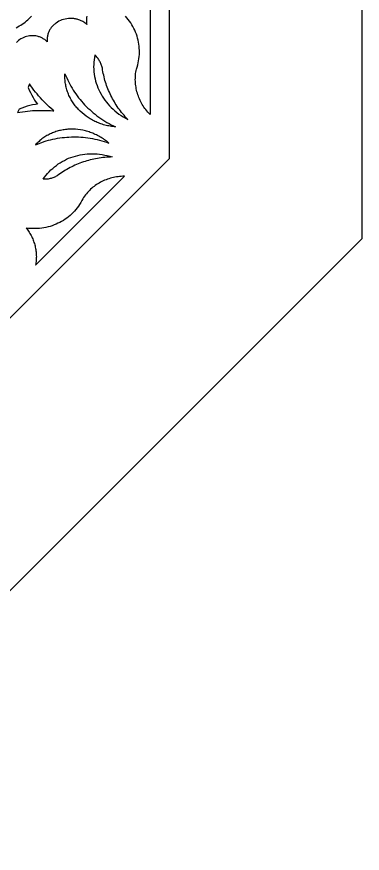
# Model space of a CAD drawing. Extents: x -3069 to -2029, y 258 to 1298.
# Drawn here: x -2118.8 to -2029.2, y 402.9 to 619.9 of the extents above; entities that cross this region are included whole.
import ezdxf

# ---------------------------------------------------------------- set-up
doc = ezdxf.new("R2010")
doc.units = 0
doc.layers.add('LAYER_1', color=18, linetype='CONTINUOUS')
doc.layers.add('LAYER_2', color=174, linetype='CONTINUOUS')

msp = doc.modelspace()

# ---------------------------------------------------------------- linework, layer by layer
at = {"layer": 'LAYER_1'}
for points in [[(-2333.8, 257.75), (-2029.19, 562.36), (-2029.19, 993.14), (-2333.8, 1297.75), (-2764.58, 1297.75), (-3069.19, 993.14), (-3069.19, 562.36), (-2764.58, 257.75)], [(-2089.97, 593.23), (-2090.3, 593.59), (-2090.63, 593.95), (-2090.95, 594.31), (-2091.26, 594.68), (-2091.56, 595.05), (-2091.86, 595.43), (-2092.14, 595.81), (-2092.42, 596.2), (-2092.69, 596.59), (-2092.95, 596.99), (-2093.21, 597.39), (-2093.45, 597.79), (-2093.69, 598.2), (-2093.92, 598.61), (-2094.14, 599.03), (-2094.35, 599.45), (-2094.56, 599.87), (-2094.75, 600.3), (-2094.94, 600.72), (-2095.12, 601.16), (-2095.29, 601.59), (-2095.45, 602.03), (-2095.6, 602.47), (-2095.74, 602.92), (-2095.88, 603.36), (-2096, 603.81), (-2096.12, 604.26), (-2096.22, 604.72), (-2096.32, 605.17), (-2096.41, 605.63), (-2096.49, 606.09), (-2096.56, 606.55), (-2096.61, 606.79), (-2096.68, 607.03), (-2096.75, 607.27), (-2096.83, 607.5), (-2096.93, 607.73), (-2097.03, 607.95), (-2097.14, 608.18), (-2097.26, 608.39), (-2097.39, 608.61), (-2097.52, 608.82), (-2097.67, 609.02), (-2097.82, 609.22), (-2097.99, 609.42), (-2098.16, 609.61), (-2098.33, 609.79), (-2098.52, 609.97), (-2098.63, 609.34), (-2098.72, 608.72), (-2098.78, 608.1), (-2098.81, 607.47), (-2098.82, 606.85), (-2098.8, 606.24), (-2098.75, 605.62), (-2098.68, 605.01), (-2098.58, 604.41), (-2098.45, 603.81), (-2098.3, 603.21), (-2098.13, 602.63), (-2097.93, 602.05), (-2097.71, 601.47), (-2097.46, 600.91), (-2097.19, 600.36), (-2096.9, 599.81), (-2096.59, 599.28), (-2096.25, 598.75), (-2095.89, 598.24), (-2095.51, 597.74), (-2095.1, 597.26), (-2094.68, 596.78), (-2094.24, 596.32), (-2093.77, 595.88), (-2093.29, 595.45), (-2092.78, 595.04), (-2092.26, 594.64), (-2091.71, 594.26), (-2091.15, 593.9), (-2090.57, 593.56)], [(-2093.13, 591.29), (-2093.49, 591.33), (-2093.85, 591.37), (-2094.2, 591.42), (-2094.55, 591.48), (-2094.9, 591.55), (-2095.25, 591.62), (-2095.59, 591.7), (-2095.93, 591.79), (-2096.26, 591.88), (-2096.59, 591.99), (-2096.92, 592.1), (-2097.24, 592.21), (-2097.56, 592.33), (-2097.88, 592.46), (-2098.19, 592.6), (-2098.49, 592.74), (-2098.8, 592.89), (-2099.09, 593.05), (-2099.39, 593.21), (-2099.68, 593.37), (-2100.24, 593.73), (-2100.78, 594.1), (-2101.3, 594.5), (-2101.8, 594.91), (-2102.28, 595.35), (-2102.51, 595.58), (-2102.73, 595.81), (-2102.95, 596.04), (-2103.17, 596.28), (-2103.37, 596.53), (-2103.57, 596.78), (-2103.77, 597.03), (-2103.95, 597.29), (-2104.13, 597.55), (-2104.31, 597.81), (-2104.48, 598.08), (-2104.64, 598.35), (-2104.79, 598.63), (-2104.94, 598.91), (-2105.08, 599.2), (-2105.21, 599.48), (-2105.33, 599.77), (-2105.45, 600.07), (-2105.56, 600.36), (-2105.66, 600.66), (-2105.76, 600.96), (-2105.85, 601.27), (-2105.93, 601.58), (-2106, 601.89), (-2106.06, 602.2), (-2106.12, 602.51), (-2106.16, 602.83), (-2106.2, 603.15), (-2106.23, 603.47), (-2106.25, 603.79), (-2106.27, 604.12), (-2106.27, 604.45), (-2106.27, 604.77), (-2106.25, 605.1), (-2106.03, 604.55), (-2105.8, 604), (-2105.55, 603.46), (-2105.29, 602.92), (-2105.01, 602.39), (-2104.72, 601.87), (-2104.42, 601.35), (-2104.11, 600.84), (-2103.78, 600.34), (-2103.44, 599.85), (-2103.09, 599.36), (-2102.72, 598.88), (-2102.35, 598.41), (-2101.96, 597.95), (-2101.56, 597.5), (-2101.15, 597.05), (-2100.72, 596.62), (-2100.29, 596.19), (-2099.84, 595.78), (-2099.39, 595.37), (-2098.92, 594.97), (-2098.44, 594.58), (-2097.95, 594.21), (-2097.46, 593.84), (-2096.95, 593.48), (-2096.43, 593.13), (-2095.9, 592.8), (-2095.37, 592.47), (-2094.82, 592.16), (-2094.27, 591.86), (-2093.7, 591.57)], [(-2113.37, 597.23), (-2113.91, 597.14), (-2114.64, 597.01), (-2115.36, 596.84), (-2116.07, 596.65), (-2116.77, 596.43), (-2117.47, 596.18), (-2118.15, 595.91), (-2118.55, 595.02), (-2117.91, 595.13), (-2117.26, 595.23), (-2116.61, 595.32), (-2115.96, 595.4), (-2115.31, 595.47), (-2114.65, 595.52), (-2113.99, 595.56), (-2113.34, 595.59), (-2112.68, 595.6), (-2112.02, 595.6), (-2111.36, 595.59), (-2110.69, 595.57), (-2110.03, 595.53), (-2109.37, 595.48), (-2109.11, 595.46), (-2109.31, 595.63), (-2109.81, 596.06), (-2110.31, 596.51), (-2110.79, 596.96), (-2111.26, 597.42), (-2111.73, 597.89), (-2112.19, 598.36), (-2112.63, 598.85), (-2113.07, 599.34), (-2113.49, 599.84), (-2113.91, 600.35), (-2114.32, 600.86), (-2114.71, 601.39), (-2115.1, 601.92), (-2115.47, 602.45), (-2115.82, 601.54), (-2115.53, 600.86), (-2115.21, 600.2), (-2114.87, 599.54), (-2114.5, 598.9), (-2114.11, 598.28), (-2113.69, 597.67)], [(-2094.86, 587.11), (-2095.14, 587.34), (-2095.42, 587.56), (-2095.71, 587.78), (-2096, 587.99), (-2096.29, 588.19), (-2096.59, 588.38), (-2096.89, 588.56), (-2097.19, 588.74), (-2097.5, 588.91), (-2097.8, 589.07), (-2098.11, 589.22), (-2098.42, 589.37), (-2098.73, 589.51), (-2099.05, 589.64), (-2099.36, 589.76), (-2099.68, 589.88), (-2100, 589.99), (-2100.32, 590.09), (-2100.64, 590.18), (-2100.96, 590.27), (-2101.61, 590.42), (-2102.26, 590.54), (-2102.9, 590.62), (-2103.55, 590.68), (-2104.2, 590.71), (-2104.52, 590.71), (-2104.85, 590.71), (-2105.17, 590.7), (-2105.49, 590.68), (-2105.81, 590.65), (-2106.12, 590.62), (-2106.44, 590.58), (-2106.75, 590.53), (-2107.07, 590.47), (-2107.38, 590.4), (-2107.69, 590.33), (-2107.99, 590.25), (-2108.3, 590.17), (-2108.6, 590.07), (-2108.9, 589.97), (-2109.19, 589.86), (-2109.49, 589.74), (-2109.78, 589.62), (-2110.07, 589.49), (-2110.35, 589.35), (-2110.63, 589.2), (-2110.91, 589.05), (-2111.18, 588.89), (-2111.45, 588.72), (-2111.72, 588.54), (-2111.98, 588.36), (-2112.24, 588.17), (-2112.49, 587.97), (-2112.74, 587.76), (-2112.98, 587.55), (-2113.22, 587.33), (-2113.46, 587.1), (-2113.68, 586.87), (-2113.91, 586.62), (-2113.36, 586.86), (-2112.8, 587.08), (-2112.25, 587.29), (-2111.68, 587.49), (-2111.11, 587.67), (-2110.54, 587.83), (-2109.96, 587.98), (-2109.38, 588.12), (-2108.79, 588.25), (-2108.2, 588.35), (-2107.61, 588.45), (-2107.01, 588.53), (-2106.41, 588.59), (-2105.81, 588.65), (-2105.21, 588.68), (-2104.6, 588.71), (-2104, 588.71), (-2103.39, 588.71), (-2102.78, 588.69), (-2102.17, 588.65), (-2101.56, 588.6), (-2100.95, 588.54), (-2100.33, 588.46), (-2099.72, 588.37), (-2099.11, 588.26), (-2098.5, 588.14), (-2097.89, 588.01), (-2097.28, 587.86), (-2096.67, 587.69), (-2096.07, 587.51), (-2095.46, 587.32)], [(-2094, 583.5), (-2094.49, 583.49), (-2094.97, 583.47), (-2095.45, 583.43), (-2095.93, 583.39), (-2096.41, 583.34), (-2096.89, 583.28), (-2097.36, 583.22), (-2097.83, 583.14), (-2098.3, 583.05), (-2098.77, 582.96), (-2099.23, 582.86), (-2099.69, 582.74), (-2100.14, 582.62), (-2100.6, 582.49), (-2101.05, 582.36), (-2101.49, 582.21), (-2101.94, 582.06), (-2102.38, 581.89), (-2102.81, 581.72), (-2103.24, 581.54), (-2103.67, 581.35), (-2104.09, 581.16), (-2104.51, 580.95), (-2104.93, 580.74), (-2105.34, 580.52), (-2105.75, 580.29), (-2106.15, 580.05), (-2106.54, 579.81), (-2106.93, 579.55), (-2107.32, 579.29), (-2107.7, 579.02), (-2108.08, 578.75), (-2108.29, 578.61), (-2108.5, 578.49), (-2108.72, 578.38), (-2108.94, 578.27), (-2109.17, 578.17), (-2109.4, 578.09), (-2109.64, 578.01), (-2109.87, 577.94), (-2110.12, 577.88), (-2110.36, 577.83), (-2110.61, 577.78), (-2110.86, 577.75), (-2111.11, 577.73), (-2111.37, 577.71), (-2111.62, 577.71), (-2111.88, 577.72), (-2111.52, 578.24), (-2111.14, 578.74), (-2110.74, 579.22), (-2110.32, 579.69), (-2109.89, 580.13), (-2109.44, 580.55), (-2108.97, 580.95), (-2108.48, 581.33), (-2107.99, 581.69), (-2107.47, 582.02), (-2106.95, 582.34), (-2106.41, 582.63), (-2105.86, 582.9), (-2105.3, 583.15), (-2104.73, 583.37), (-2104.14, 583.57), (-2103.55, 583.75), (-2102.95, 583.91), (-2102.34, 584.04), (-2101.73, 584.15), (-2101.1, 584.23), (-2100.47, 584.29), (-2099.84, 584.33), (-2099.2, 584.34), (-2098.56, 584.32), (-2097.91, 584.28), (-2097.26, 584.22), (-2096.61, 584.13), (-2095.96, 584.01), (-2095.31, 583.87), (-2094.65, 583.7)], [(-2113.9, 555.45), (-2090.85, 578.51), (-2091.26, 578.5), (-2091.68, 578.48), (-2092.09, 578.44), (-2092.5, 578.39), (-2092.9, 578.33), (-2093.3, 578.26), (-2093.7, 578.18), (-2094.09, 578.09), (-2094.48, 577.98), (-2094.86, 577.87), (-2095.24, 577.74), (-2095.61, 577.6), (-2095.98, 577.45), (-2096.34, 577.29), (-2096.7, 577.12), (-2097.05, 576.94), (-2097.39, 576.74), (-2097.73, 576.54), (-2098.06, 576.33), (-2098.39, 576.11), (-2098.71, 575.87), (-2099.02, 575.63), (-2099.32, 575.38), (-2099.61, 575.11), (-2099.9, 574.84), (-2100.18, 574.56), (-2100.45, 574.27), (-2100.71, 573.97), (-2100.96, 573.66), (-2101.2, 573.34), (-2101.44, 573.01), (-2101.66, 572.67), (-2101.91, 572.17), (-2102.18, 571.69), (-2102.47, 571.21), (-2102.78, 570.76), (-2103.1, 570.31), (-2103.43, 569.89), (-2103.79, 569.48), (-2104.16, 569.08), (-2104.54, 568.7), (-2104.94, 568.34), (-2105.35, 568), (-2105.77, 567.67), (-2106.21, 567.36), (-2106.66, 567.06), (-2107.12, 566.78), (-2107.59, 566.53), (-2108.07, 566.29), (-2108.57, 566.07), (-2109.07, 565.86), (-2109.58, 565.68), (-2110.1, 565.51), (-2110.63, 565.37), (-2111.17, 565.25), (-2111.71, 565.14), (-2112.26, 565.06), (-2112.82, 564.99), (-2113.38, 564.95), (-2113.95, 564.93), (-2114.52, 564.93), (-2115.1, 564.95), (-2115.68, 564.99), (-2116.27, 565.05), (-2116.07, 564.79), (-2115.87, 564.52), (-2115.69, 564.24), (-2115.51, 563.96), (-2115.34, 563.68), (-2115.18, 563.4), (-2115.03, 563.11), (-2114.88, 562.82), (-2114.75, 562.53), (-2114.62, 562.23), (-2114.5, 561.93), (-2114.38, 561.63), (-2114.28, 561.33), (-2114.18, 561.02), (-2114.09, 560.72), (-2114.01, 560.41), (-2113.94, 560.1), (-2113.88, 559.79), (-2113.82, 559.48), (-2113.78, 559.17), (-2113.74, 558.86), (-2113.71, 558.55), (-2113.69, 558.24), (-2113.68, 557.93), (-2113.67, 557.61), (-2113.68, 557.3), (-2113.69, 556.99), (-2113.72, 556.68), (-2113.75, 556.37), (-2113.79, 556.07), (-2113.84, 555.76)]]:
    msp.add_lwpolyline(points, close=True, dxfattribs=at)
for points in [[(-2084.21, 627.14), (-2084.21, 594.53), (-2084.5, 594.84), (-2084.77, 595.15), (-2085.04, 595.46), (-2085.29, 595.78), (-2085.54, 596.11), (-2085.77, 596.44), (-2085.99, 596.78), (-2086.2, 597.13), (-2086.4, 597.48), (-2086.59, 597.83), (-2086.77, 598.19), (-2086.94, 598.55), (-2087.09, 598.91), (-2087.23, 599.28), (-2087.36, 599.66), (-2087.48, 600.03), (-2087.59, 600.41), (-2087.69, 600.8), (-2087.77, 601.18), (-2087.84, 601.57), (-2087.9, 601.96), (-2087.95, 602.35), (-2087.98, 602.74), (-2088.01, 603.13), (-2088.02, 603.53), (-2088.01, 603.93), (-2088, 604.32), (-2087.97, 604.72), (-2087.93, 605.12), (-2087.87, 605.51), (-2087.81, 605.91), (-2087.73, 606.31), (-2087.55, 606.84), (-2087.4, 607.38), (-2087.27, 607.91), (-2087.16, 608.45), (-2087.08, 608.99), (-2087.01, 609.53), (-2086.97, 610.07), (-2086.95, 610.61), (-2086.96, 611.15), (-2086.98, 611.69), (-2087.03, 612.22), (-2087.1, 612.76), (-2087.18, 613.29), (-2087.29, 613.81), (-2087.42, 614.33), (-2087.58, 614.85), (-2087.75, 615.36), (-2087.94, 615.86), (-2088.15, 616.36), (-2088.38, 616.86), (-2088.64, 617.34), (-2088.91, 617.82), (-2089.2, 618.28), (-2089.51, 618.74), (-2089.84, 619.19), (-2090.19, 619.63), (-2090.56, 620.06)], [(-2118.93, 617.02), (-2118.51, 617.24), (-2118.1, 617.48), (-2117.71, 617.72), (-2117.32, 617.97), (-2116.95, 618.24), (-2116.58, 618.51), (-2116.23, 618.8), (-2115.89, 619.09), (-2115.56, 619.39), (-2115.24, 619.71), (-2114.94, 620.03)], [(-2100.59, 620), (-2100.66, 619.66), (-2100.7, 619.31), (-2100.71, 618.96), (-2100.7, 618.6), (-2100.66, 618.25), (-2100.59, 617.9), (-2100.79, 618.06), (-2100.98, 618.21), (-2101.18, 618.35), (-2101.39, 618.49), (-2101.59, 618.61), (-2101.8, 618.73), (-2102.01, 618.83), (-2102.22, 618.93), (-2102.44, 619.02), (-2102.66, 619.1), (-2102.88, 619.17), (-2103.1, 619.23), (-2103.32, 619.29), (-2103.54, 619.34), (-2103.76, 619.37), (-2103.99, 619.4), (-2104.21, 619.43), (-2104.43, 619.44), (-2104.66, 619.45), (-2104.88, 619.45), (-2105.32, 619.42), (-2105.76, 619.37), (-2106.2, 619.29), (-2106.62, 619.18), (-2107.04, 619.04), (-2107.44, 618.88), (-2107.83, 618.69), (-2108.21, 618.48), (-2108.57, 618.24), (-2108.74, 618.12), (-2108.91, 617.99), (-2109.07, 617.85), (-2109.22, 617.7), (-2109.38, 617.56), (-2109.52, 617.4), (-2109.66, 617.24), (-2109.79, 617.08), (-2109.92, 616.91), (-2110.04, 616.74), (-2110.15, 616.56), (-2110.25, 616.37), (-2110.35, 616.19), (-2110.44, 615.99), (-2110.52, 615.8), (-2110.6, 615.6), (-2110.66, 615.39), (-2110.72, 615.18), (-2110.76, 614.97), (-2110.8, 614.75), (-2110.83, 614.53), (-2110.85, 614.31), (-2110.86, 614.08), (-2110.86, 613.85), (-2110.85, 613.62), (-2110.83, 613.38), (-2111, 613.54), (-2111.17, 613.69), (-2111.34, 613.83), (-2111.51, 613.96), (-2111.69, 614.08), (-2111.88, 614.19), (-2112.06, 614.3), (-2112.25, 614.4), (-2112.44, 614.49), (-2112.63, 614.57), (-2112.82, 614.64), (-2113.02, 614.71), (-2113.22, 614.76), (-2113.42, 614.82), (-2113.81, 614.89), (-2114.22, 614.94), (-2114.62, 614.96), (-2115.02, 614.95), (-2115.42, 614.92), (-2115.81, 614.85), (-2116.2, 614.76), (-2116.58, 614.65), (-2116.95, 614.51), (-2117.3, 614.35), (-2117.65, 614.17), (-2117.97, 613.96), (-2118.28, 613.73), (-2118.58, 613.48), (-2118.85, 613.21)]]:
    msp.add_lwpolyline(points, dxfattribs=at)
at = {"layer": 'LAYER_2'}
msp.add_lwpolyline([(-2354.51, 307.75), (-2079.19, 583.07), (-2079.19, 972.43), (-2354.51, 1247.75), (-2743.87, 1247.75), (-3019.19, 972.43), (-3019.19, 583.07), (-2743.87, 307.75)], close=True, dxfattribs=at)

doc.saveas('drawing.dxf')
